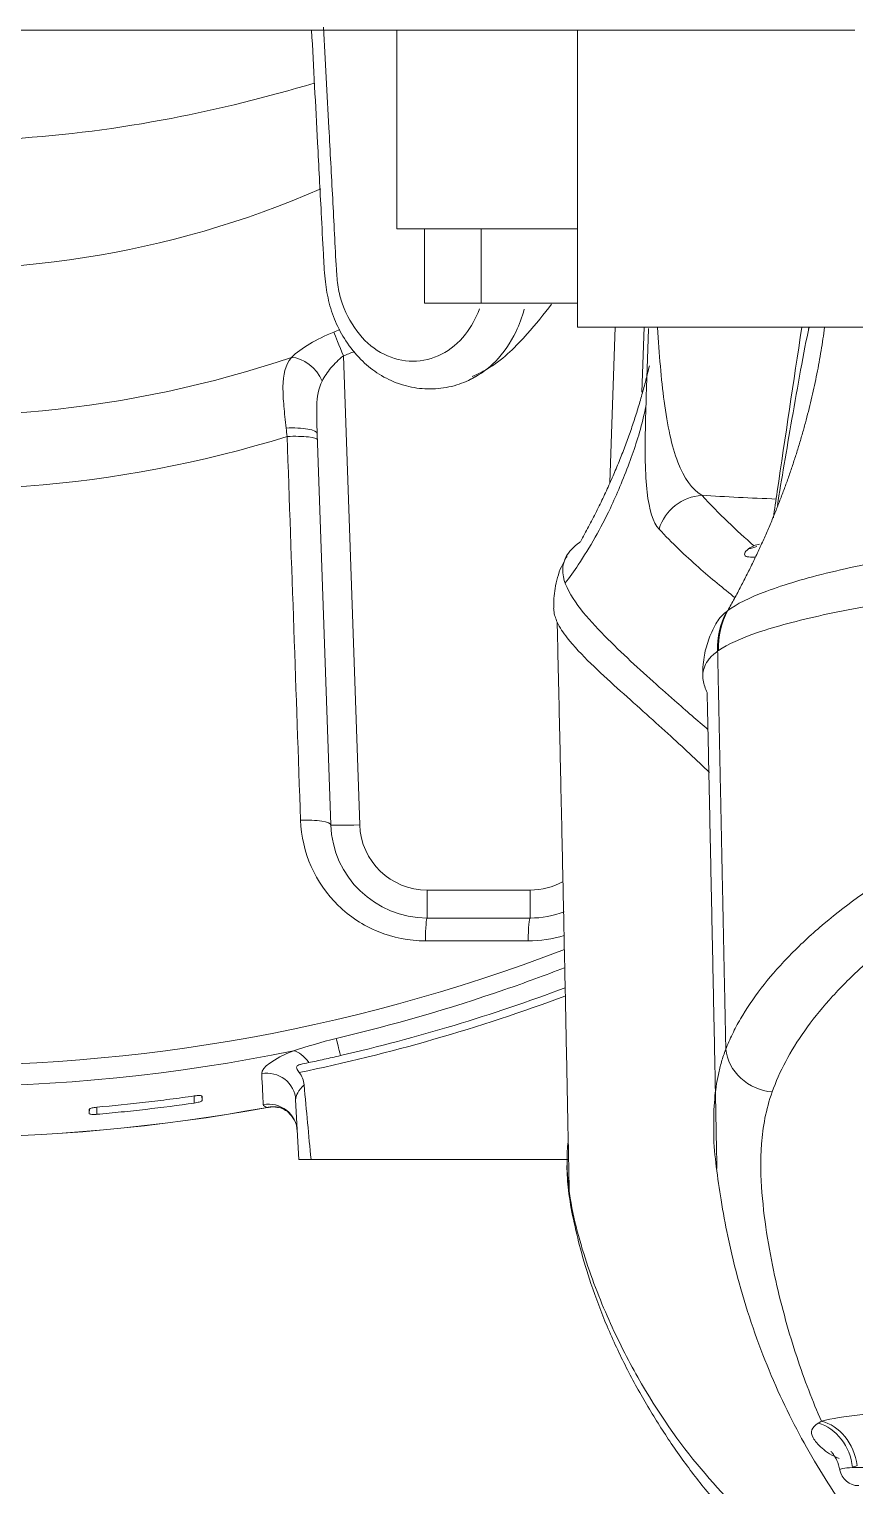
# Model space of a CAD drawing. Header units: millimetres. Extents: x 0 to 594, y 0 to 532.
# Drawn here: x 431.08 to 435.36, y 271.58 to 279.13 of the extents above; entities that cross this region are included whole.
import ezdxf

# ---------------------------------------------------------------- set-up
doc = ezdxf.new("R2010")
doc.units = ezdxf.units.MM
for name, color, linetype, true_color in [('13', 7, 'Continuous', 0xffffff), ('2', 7, 'Continuous', 0xffffff), ('201', 7, 'Continuous', 0xffffff), ('3', 7, 'Continuous', 0xffffff), ('4', 7, 'Continuous', 0xffffff)]:
    doc.layers.add(name, color=color, linetype=linetype, true_color=true_color)

# ---------------------------------------------------------------- blocks, each defined once
blk = doc.blocks.new('_U13')
at = {"layer": '201', "color": 250, "lineweight": 13}
blk.add_arc((430.61169, 282.820884), 53.921515, 175, 359.999943, dxfattribs=at)

msp = doc.modelspace()

# ---------------------------------------------------------------- linework, layer by layer
at = {"layer": '13', "color": 250, "linetype": 'Continuous', "lineweight": 18}
msp.add_circle((430.61169, 282.82088), 80.5978, dxfattribs=at)
at = {"layer": '2', "color": 250, "linetype": 'Continuous', "lineweight": 18}
for p, q in [((432.98669, 279.1209), (432.98669, 278.09088)), ((433.92427, 278.09088), (432.98669, 278.09088)), ((433.13138, 278.09088), (433.13138, 277.70588)), ((433.42378, 278.09088), (433.42378, 277.70588)), ((433.42348, 277.70588), (433.13138, 277.70588)), ((433.74878, 277.70588), (433.42378, 277.70588)), ((433.92422, 277.70588), (433.74878, 277.70588)), ((434.26855, 277.58084), (434.25682, 277.24494)), ((432.64484, 275.00343), (432.57407, 277.02999)), ((433.67885, 274.52088), (433.14454, 274.52088)), ((432.46266, 273.57945), (432.47883, 273.27088)), ((432.54265, 273.27088), (432.47883, 273.27088)), ((432.54265, 273.27088), (433.87506, 273.27088))]:
    msp.add_line(p, q, dxfattribs=at)
at = {"layer": '2', "color": 250, "linetype": 'Continuous', "lineweight": 13}
for p, q in [((434.09057, 276.7771), (434.11864, 277.58087)), ((432.70992, 277.43264), (432.79475, 275.00343)), ((433.14454, 274.66565), (433.67885, 274.66565)), ((433.14454, 274.52088), (433.14454, 274.66565)), ((433.67885, 274.52088), (433.67885, 274.66565)), ((431.39308, 273.53295), (431.39181, 273.50873)), ((431.43216, 273.5044), (431.43217, 273.54118)), ((431.93716, 273.59975), (431.93715, 273.56273)), ((431.97755, 273.57647), (431.97629, 273.60051))]:
    msp.add_line(p, q, dxfattribs=at)
for centre, radius, start, end in [((430.61169, 282.82088), 4.93716, 234.701171, 293.666424), ((430.61169, 282.82088), 5.69736, 235.862683, 288.721899), ((430.61169, 282.82088), 6.07999, 235.666501, 287.286841), ((433.14454, 275.01565), 0.35, 182, 270), ((433.67885, 275.01565), 0.35, 270, 299.082683), ((430.61169, 282.82088), 9.06356, 245.609761, 290.972559), ((430.61169, 282.82088), 9.29, 281.608353, 290.484715), ((430.61169, 282.82088), 9.17397, 258.434461, 281.565539), ((430.61169, 282.82088), 9.43551, 259.594439, 280.405561)]:
    msp.add_arc(centre, radius, start, end, dxfattribs=at)
at = {"layer": '2', "color": 250, "linetype": 'Continuous', "lineweight": 18}
for centre, radius, start, end in [((433.14454, 275.02088), 0.5, 182, 270), ((433.67885, 275.02088), 0.5, 270, 290.637367), ((430.61169, 282.82088), 9.43645, 259.594439, 280.405561)]:
    msp.add_arc(centre, radius, start, end, dxfattribs=at)
at = {"layer": '2', "color": 250, "linetype": 'Continuous', "lineweight": 13}
for centre, major_axis, ratio, start_param, end_param in [((432.70992, 277.4274), (-0.05515, 0.13949), 0.012839, 4.7448495, 5.8782888), ((430.61169, 282.7407), (0, 5.70781), 0.999888, 3.518071, 3.5288919), ((432.48465, 277.29441), (-0.10102, 0.11088), 0.682845, 4.2123549, 5.7137448), ((432.42416, 277.02476), (-0.14991, -0.00523), 0.231977, 3.1415927, 4.776046), ((432.42525, 276.99349), (0.14991, 0.00523), 0.148556, 0, 1.6113777), ((432.49493, 274.9982), (0.14991, 0.00523), 0.198351, 0, 1.6112584), ((432.79475, 275.00867), (-0.14991, -0.00523), 0.034878, 0, 1.5695784), ((433.14454, 274.37088), (0, 0.15), 0.065105, 0, 1.3569162), ((433.67885, 274.37088), (0, 0.15), 0.078826, 0, 1.3569505), ((432.47997, 273.69144), (0.05647, -0.13897), 0.555824, 1.9508599, 2.8183351), ((432.70181, 273.77207), (0.03482, -0.1459), 0.012163, 1.8204271, 2.6045538), ((432.31286, 273.5716), (0.14979, 0.00785), 0.972515, 0, 1.6968064), ((432.32139, 273.40896), (0.14979, 0.00785), 0.98869, 0, 1.6967043)]:
    msp.add_ellipse(centre, major_axis=major_axis, ratio=ratio, start_param=start_param, end_param=end_param, dxfattribs=at)
at = {"layer": '2', "color": 250, "linetype": 'Continuous', "lineweight": 18}
msp.add_ellipse((432.56169, 276.46663), major_axis=(0.25034, -4.77681), ratio=0.052264, start_param=5.3384927, end_param=5.4425253, dxfattribs=at)
for points, knots in [([(432.54519, 279.12086), (432.5556, 278.92599), (432.57242, 278.6101), (432.59258, 278.22317), (432.60502, 277.9882), (432.61282, 277.83655), (432.63056, 277.71822), (432.66624, 277.60904), (432.72248, 277.50512), (432.79483, 277.41453), (432.88393, 277.34085), (432.9826, 277.29001), (433.09076, 277.26202), (433.20203, 277.25922), (433.30909, 277.28141), (433.3737, 277.31225), (433.40358, 277.33062)], [0, 0, 0, 0, 0.2353934, 0.3815777, 0.4673419, 0.519259, 0.5646542, 0.6113816, 0.6580418, 0.7103403, 0.7568604, 0.8060289, 0.8551383, 0.9048445, 0.9546131, 1, 1, 1, 1]), ([(433.37805, 277.32527), (433.40967, 277.33941), (433.5218, 277.3966), (433.65617, 277.53456), (433.7502, 277.64937), (433.78891, 277.70103)], [0, 0, 0, 0, 0.1694522, 0.62991, 1, 1, 1, 1]), ([(432.48103, 273.7209), (432.47832, 273.72432), (432.47574, 273.72793), (432.47179, 273.73446), (432.47025, 273.73746), (432.46837, 273.74268), (432.46785, 273.745), (432.46775, 273.74922), (432.46817, 273.75117), (432.47003, 273.75483), (432.47164, 273.75649), (432.47661, 273.75994), (432.4805, 273.76138), (432.48555, 273.76265), (432.48646, 273.76286), (432.48738, 273.76305)], [0, 0, 0, 0, 0.1814984, 0.1814984, 0.3304815, 0.3304815, 0.453373, 0.453373, 0.5766274, 0.5766274, 0.723059, 0.723059, 0.9512996, 0.9512996, 1, 1, 1, 1]), ([(432.69493, 273.80852), (432.66616, 273.80187), (432.63806, 273.79552), (432.58293, 273.78332), (432.5558, 273.77745), (432.53075, 273.77214)], [0, 0, 0, 0, 0.5, 0.5, 1, 1, 1, 1]), ([(431.97756, 273.59719), (431.97756, 273.59812), (431.97675, 273.59895), (431.97373, 273.6003), (431.97148, 273.60083), (431.96579, 273.60149), (431.96226, 273.60163), (431.95473, 273.6015), (431.95069, 273.60127), (431.94347, 273.6006), (431.94029, 273.60022), (431.93715, 273.59977)], [0, 0, 0, 0, 0.2170037, 0.2170037, 0.4339668, 0.4339668, 0.6491219, 0.6491219, 0.8509132, 0.8509132, 1, 1, 1, 1]), ([(431.43217, 273.54119), (431.42764, 273.54079), (431.42306, 273.54022), (431.41459, 273.53885), (431.41057, 273.53804), (431.40348, 273.53626), (431.40036, 273.53526), (431.39558, 273.53325), (431.39381, 273.53221), (431.39214, 273.53056), (431.39179, 273.52991), (431.3918, 273.52929)], [0, 0, 0, 0, 0.2124718, 0.2124718, 0.4244698, 0.4244698, 0.6426959, 0.6426959, 0.8586913, 0.8586913, 1, 1, 1, 1]), ([(431.3918, 273.52929), (431.3918, 273.52753), (431.3918, 273.52578), (431.3918, 273.52231), (431.3918, 273.52058), (431.3918, 273.51544), (431.3918, 273.51206), (431.39181, 273.50873)], [0, 0, 0, 0, 0.2502978, 0.2502978, 0.5005956, 0.5005956, 1, 1, 1, 1]), ([(431.43216, 273.5044), (431.47439, 273.50812), (431.5166, 273.51213), (431.60095, 273.52071), (431.6431, 273.52529), (431.76933, 273.53987), (431.85332, 273.55074), (431.93715, 273.56274)], [0, 0, 0, 0, 0.2501481, 0.2501481, 0.5002961, 0.5002961, 1, 1, 1, 1]), ([(431.93715, 273.59977), (431.89519, 273.59374), (431.85318, 273.58799), (431.7691, 273.57707), (431.72701, 273.5719), (431.60078, 273.55726), (431.51652, 273.54865), (431.43217, 273.54119)], [0, 0, 0, 0, 0.2501477, 0.2501477, 0.5002954, 0.5002954, 1, 1, 1, 1]), ([(431.93715, 273.56274), (431.94174, 273.56339), (431.94637, 273.56422), (431.95493, 273.56604), (431.95898, 273.56707), (431.96611, 273.56921), (431.96924, 273.57037), (431.974, 273.5726), (431.97573, 273.57371), (431.97725, 273.57534), (431.97755, 273.57592), (431.97755, 273.57647)], [0, 0, 0, 0, 0.2154951, 0.2154951, 0.4305061, 0.4305061, 0.6518073, 0.6518073, 0.8704105, 0.8704105, 1, 1, 1, 1]), ([(431.97755, 273.57647), (431.97755, 273.57815), (431.97755, 273.57985), (431.97755, 273.58326), (431.97755, 273.58498), (431.97755, 273.59015), (431.97756, 273.59365), (431.97756, 273.59719)], [0, 0, 0, 0, 0.2503695, 0.2503695, 0.5007391, 0.5007391, 1, 1, 1, 1]), ([(432.3738, 273.54108), (432.37267, 273.54112), (432.37842, 273.54053), (432.39699, 273.53396), (432.42826, 273.51429), (432.45751, 273.47611), (432.47249, 273.43815), (432.47049, 273.41827), (432.47023, 273.41628)], [0, 0, 0, 0, 0.1560092, 0.3085222, 0.4939866, 0.7251404, 0.9725926, 1, 1, 1, 1]), ([(431.39181, 273.50873), (431.39181, 273.50784), (431.39263, 273.50701), (431.39569, 273.5056), (431.39798, 273.505), (431.40374, 273.50411), (431.40733, 273.50382), (431.41498, 273.5036), (431.41911, 273.50364), (431.42623, 273.50395), (431.42921, 273.50414), (431.43216, 273.5044)], [0, 0, 0, 0, 0.2189036, 0.2189036, 0.4377283, 0.4377283, 0.6554535, 0.6554535, 0.8606516, 0.8606516, 1, 1, 1, 1])]:
    msp.add_open_spline(points, degree=3, knots=knots, dxfattribs=at)
at = {"layer": '2', "color": 250, "linetype": 'Continuous', "lineweight": 13}
for points, knots in [([(432.60715, 279.136), (432.6164, 278.96197), (432.62565, 278.78793), (432.64146, 278.49172), (432.64805, 278.36955), (432.66096, 278.12519), (432.66651, 278.00293), (432.67566, 277.85032), (432.67756, 277.8198), (432.6877, 277.75939), (432.69575, 277.72905), (432.72661, 277.64224), (432.75645, 277.58907), (432.86582, 277.45634), (432.96893, 277.40478), (433.12091, 277.40469), (433.17176, 277.41747), (433.26494, 277.46501), (433.30731, 277.50001), (433.37264, 277.58298), (433.39731, 277.62751), (433.41534, 277.67619)], [0, 0, 0, 0, 0.207797, 0.207797, 0.3536708, 0.3536708, 0.4995446, 0.4995446, 0.536013, 0.536013, 0.5724815, 0.5724815, 0.6454184, 0.6454184, 0.7912921, 0.7912921, 0.864229, 0.864229, 0.9371659, 0.9371659, 1, 1, 1, 1]), ([(432.55914, 278.84586), (432.31506, 278.77349), (432.06799, 278.71139), (431.54529, 278.61093), (431.27016, 278.57517), (430.99341, 278.55805)], [0, 0, 0, 0, 0.4799114, 0.4799114, 1, 1, 1, 1]), ([(433.6479, 277.67464), (433.63699, 277.6341), (433.62246, 277.59501), (433.57692, 277.50023), (433.54043, 277.44726), (433.46256, 277.36797), (433.422, 277.33808), (433.37889, 277.31573)], [0, 0, 0, 0, 0.2533503, 0.2533503, 0.6590183, 0.6590183, 1, 1, 1, 1]), ([(432.41341, 277.05913), (432.4089, 277.09845), (432.4047, 277.13588), (432.39848, 277.20732), (432.39651, 277.24156), (432.39797, 277.33453), (432.40866, 277.38534), (432.4404, 277.42499)], [0, 0, 0, 0, 0.25, 0.25, 0.5, 0.5, 1, 1, 1, 1]), ([(432.70992, 277.43264), (432.68534, 277.41384), (432.664, 277.39237), (432.62716, 277.34791), (432.61175, 277.32486), (432.59953, 277.30178)], [0, 0, 0, 0, 0.5, 0.5, 1, 1, 1, 1]), ([(432.59953, 277.30178), (432.57969, 277.26428), (432.57417, 277.22043), (432.5705, 277.1279), (432.57235, 277.07931), (432.57407, 277.02999)], [0, 0, 0, 0, 0.5, 0.5, 1, 1, 1, 1]), ([(433.13499, 274.40272), (433.05029, 274.40272), (432.96749, 274.41922), (432.81295, 274.48232), (432.74236, 274.52878), (432.56517, 274.70127), (432.49363, 274.8615), (432.48783, 275.0277)], [0, 0, 0, 0, 0.25, 0.25, 0.5, 0.5, 1, 1, 1, 1]), ([(433.66729, 274.40272), (433.5676, 274.40272), (433.46788, 274.40272), (433.29044, 274.40272), (433.21272, 274.40272), (433.13499, 274.40272)], [0, 0, 0, 0, 0.5621322, 0.5621322, 1, 1, 1, 1]), ([(432.6728, 273.89765), (432.96825, 273.96704), (433.26018, 274.05143), (433.65079, 274.18622), (433.7543, 274.22409), (433.85708, 274.26389)], [0, 0, 0, 0, 0.733121, 0.733121, 1, 1, 1, 1])]:
    msp.add_open_spline(points, degree=3, knots=knots, dxfattribs=at)
for points in [[(432.4404, 277.42499), (432.4915, 277.47237), (432.57018, 277.5204), (432.65993, 277.5559)], [(432.65993, 277.5559), (432.67061, 277.56012), (432.68127, 277.56438), (432.69193, 277.56867)], [(432.41839, 277.01553), (432.41673, 277.03017), (432.41506, 277.04473), (432.41341, 277.05913)], [(432.48783, 275.0277), (432.46479, 275.68725), (432.44164, 276.35007), (432.41839, 277.01553)], [(433.85448, 274.43039), (433.79411, 274.41219), (433.73081, 274.40272), (433.66729, 274.40272)], [(432.28646, 273.71514), (432.28481, 273.74654), (432.34699, 273.79092), (432.45097, 273.83318)], [(432.45097, 273.83318), (432.52204, 273.85487), (432.59632, 273.87969), (432.6728, 273.89765)], [(432.29488, 273.5549), (432.29268, 273.59673), (432.28987, 273.65019), (432.28646, 273.71514)], [(432.50609, 273.65685), (432.4772, 273.62904), (432.46147, 273.60203), (432.46266, 273.57945)], [(432.31588, 273.54055), (432.30219, 273.54369), (432.29521, 273.54848), (432.29488, 273.5549)], [(432.31588, 273.54055), (432.33594, 273.54371), (432.35594, 273.54337), (432.3755, 273.54085)]]:
    msp.add_open_spline(points, degree=3, dxfattribs=at)
at = {"layer": '2', "color": 250, "linetype": 'Continuous', "lineweight": 18}
for points, degree in [([(433.37889, 277.31573), (433.37143, 277.31186), (433.36389, 277.30822), (433.35629, 277.3048)], 3), ([(433.86029, 274.1601), (433.48022, 274.01753), (433.09097, 273.90007), (432.69493, 273.80852)], 3), ([(432.53075, 273.77214), (432.51573, 273.76896), (432.50124, 273.76592), (432.48738, 273.76305)], 3), ([(432.48103, 273.7209), (432.49551, 273.70262), (432.50398, 273.68021), (432.50609, 273.65685)], 3), ([(432.31621, 273.53935), (432.34456, 273.54668), (432.37448, 273.53938)], 2)]:
    msp.add_open_spline(points, degree=degree, dxfattribs=at)
at = {"layer": '3', "color": 250, "linetype": 'Continuous', "lineweight": 13}
for p, q in [((434.6553, 275.90718), (434.6502, 275.90352)), ((435.3495, 271.67565), (435.97467, 271.67565))]:
    msp.add_line(p, q, dxfattribs=at)
at = {"layer": '3', "color": 250, "linetype": 'Continuous', "lineweight": 18}
msp.add_arc((435.38159, 271.68088), 0.1, 190.87626, 270, dxfattribs=at)
at = {"layer": '3', "color": 250, "linetype": 'Continuous', "lineweight": 13}
for centre, major_axis, ratio, start_param, end_param in [((434.58324, 276.46302), (-0.18316, -0.17015), 0.988984, 4.0289244, 5.2315433), ((434.75083, 276.67463), (0.10166, -0.2284), 0.850773, 6.0750406, 6.2851383), ((435.13919, 271.66257), (-0.05523, 0.24382), 0.839664, 4.5771865, 5.864963), ((435.17716, 271.67185), (0.06406, -0.24165), 0.78098, 1.4196969, 2.7590639)]:
    msp.add_ellipse(centre, major_axis=major_axis, ratio=ratio, start_param=start_param, end_param=end_param, dxfattribs=at)
at = {"layer": '3', "color": 250, "linetype": 'Continuous', "lineweight": 18}
for points, knots in [([(434.2782, 277.16546), (434.28191, 277.28578), (434.28753, 277.41886), (434.29153, 277.56483), (434.29166, 277.56995), (434.2918, 277.57507)], [0, 0, 0, 0, 0.9650036, 0.9650036, 1, 1, 1, 1]), ([(435.0867, 277.58104), (435.04273, 277.29822), (434.99433, 276.96861), (434.94571, 276.6391), (434.939, 276.59345)], [0, 0, 0, 0, 0.8614877, 1, 1, 1, 1]), ([(435.12496, 277.58088), (435.10979, 277.51947), (435.09528, 277.4415), (435.06555, 277.27702), (435.05043, 277.19033), (435.00751, 276.94498), (434.98064, 276.79143), (434.96012, 276.65776)], [0, 0, 0, 0, 0.2573375, 0.2573375, 0.5146751, 0.5146751, 1, 1, 1, 1]), ([(434.2777, 277.16885), (434.27418, 277.15186), (434.25088, 277.04481), (434.18836, 276.86161), (434.10273, 276.65528), (434.01284, 276.48491), (433.93363, 276.35662), (433.88271, 276.28552), (433.86052, 276.25694)], [0, 0, 0, 0, 0.0374017, 0.239318, 0.4705255, 0.6465492, 0.8443988, 1, 1, 1, 1]), ([(433.93895, 276.47051), (433.93894, 276.47051), (433.93893, 276.4705), (433.93736, 276.46938), (433.93581, 276.46825), (433.93429, 276.46712)], [0, 0, 0, 0, 0.0000427, 0.0000427, 1, 1, 1, 1]), ([(433.86992, 276.39458), (433.85861, 276.37738), (433.82972, 276.32609), (433.80427, 276.2294), (433.79912, 276.15994), (433.80052, 276.12648)], [0, 0, 0, 0, 0.2145367, 0.6233057, 1, 1, 1, 1]), ([(433.81868, 276.05359), (433.80957, 276.07325), (433.80328, 276.09313), (433.80051, 276.11721), (433.80022, 276.12121), (433.8001, 276.12523)], [0, 0, 0, 0, 0.8342328, 0.8342328, 1, 1, 1, 1]), ([(434.64147, 276.04549), (434.62555, 276.01667), (434.59856, 275.95798), (434.57626, 275.8671), (434.57217, 275.80387), (434.57368, 275.77012)], [0, 0, 0, 0, 0.3051954, 0.6272089, 1, 1, 1, 1]), ([(434.93279, 273.62029), (434.87305, 273.62546), (434.81402, 273.65124), (434.72627, 273.73185), (434.69824, 273.78552), (434.69259, 273.84101)], [0, 0, 0, 0, 0.5, 0.5, 1, 1, 1, 1]), ([(434.63025, 273.44302), (434.62989, 273.42924), (434.62888, 273.35531), (434.64358, 273.22489), (434.66791, 273.05145), (434.70621, 272.84783), (434.7608, 272.62458), (434.83322, 272.39246), (434.91722, 272.17239), (435.01075, 271.96599), (435.11315, 271.77146), (435.22253, 271.59073), (435.33541, 271.42538), (435.44562, 271.27869), (435.54915, 271.14855), (435.64503, 271.03286), (435.72828, 270.93479), (435.79304, 270.85759), (435.83707, 270.80156), (435.86267, 270.76583), (435.87076, 270.75209), (435.87161, 270.75078), (435.87161, 270.75082)], [0, 0, 0, 0, 0.0060208, 0.0326835, 0.0625535, 0.0969413, 0.1447495, 0.194266, 0.2458557, 0.2994729, 0.3550377, 0.4146522, 0.4759729, 0.5393702, 0.6039783, 0.6721355, 0.7422658, 0.8107865, 0.8773651, 0.9359528, 0.9855839, 1, 1, 1, 1]), ([(433.86858, 273.23937), (433.86974, 273.19531), (433.87572, 273.09839), (433.9028, 272.95229), (433.94109, 272.7952), (433.99804, 272.6067), (434.07699, 272.40015), (434.17717, 272.1865), (434.29003, 271.98369), (434.41159, 271.79262), (434.54434, 271.61028), (434.68657, 271.44089), (434.83596, 271.28653), (434.98921, 271.14896), (435.14337, 271.02802), (435.29416, 270.92352), (435.43514, 270.83439), (435.57514, 270.75202), (435.70749, 270.68181), (435.8076, 270.63402), (435.85801, 270.61449), (435.87319, 270.60906)], [0, 0, 0, 0, 0.0183548, 0.041812, 0.0684833, 0.1009182, 0.1444074, 0.1899666, 0.2380053, 0.2882867, 0.3418288, 0.3989877, 0.458294, 0.5200918, 0.5846354, 0.6519523, 0.7214494, 0.7942047, 0.877884, 0.9613519, 1, 1, 1, 1]), ([(435.23729, 271.75866), (435.23732, 271.75864), (435.23913, 271.75703), (435.24962, 271.74543), (435.2703, 271.71182), (435.27885, 271.68074), (435.28283, 271.66172)], [0, 0, 0, 0, 0.1754368, 0.439082, 0.7071579, 1, 1, 1, 1])]:
    msp.add_open_spline(points, degree=3, knots=knots, dxfattribs=at)
at = {"layer": '3', "color": 250, "linetype": 'Continuous', "lineweight": 13}
for points, knots in [([(434.33808, 277.57954), (434.34729, 277.44129), (434.3576, 277.31202), (434.38927, 277.07273), (434.41196, 276.96523), (434.47558, 276.80004), (434.51647, 276.74112), (434.56842, 276.71092)], [0, 0, 0, 0, 0.3129884, 0.3129884, 0.6564942, 0.6564942, 1, 1, 1, 1]), ([(434.34626, 276.53588), (434.31502, 276.56942), (434.29527, 276.6347), (434.27401, 276.81911), (434.27268, 276.93983), (434.27652, 277.10843), (434.27731, 277.13658), (434.2782, 277.16546)], [0, 0, 0, 0, 0.4558792, 0.4558792, 0.9117583, 0.9117583, 1, 1, 1, 1]), ([(434.70256, 276.11325), (434.74725, 276.14695), (434.81519, 276.18091), (434.99526, 276.24813), (435.1059, 276.28093), (435.30178, 276.32852), (435.37209, 276.34417), (435.52305, 276.37483), (435.6039, 276.38987), (435.8569, 276.4331), (436.04101, 276.4597), (436.44001, 276.50791), (436.65669, 276.5296), (437.10447, 276.56574), (437.33721, 276.58036), (437.69991, 276.59684), (437.82352, 276.60144), (438.07027, 276.60853), (438.19397, 276.61106), (438.56602, 276.61571), (438.81533, 276.61486), (439.3165, 276.60502), (439.56252, 276.59612), (440.04267, 276.57072), (440.2717, 276.5545), (440.59945, 276.5254), (440.70605, 276.5149), (440.91385, 276.49234), (441.01548, 276.48021), (441.30631, 276.44222), (441.4831, 276.41467), (441.80325, 276.35578), (441.94776, 276.32403), (442.19174, 276.25951), (442.29245, 276.22657), (442.41191, 276.17661), (442.44645, 276.15981), (442.48857, 276.13533), (442.50049, 276.12773), (442.51126, 276.12014)], [0, 0, 0, 0, 0.0679139, 0.0679139, 0.1358278, 0.1358278, 0.1697847, 0.1697847, 0.2037416, 0.2037416, 0.2716555, 0.2716555, 0.3395694, 0.3395694, 0.4074833, 0.4074833, 0.4414402, 0.4414402, 0.4753971, 0.4753971, 0.543311, 0.543311, 0.6112249, 0.6112249, 0.6791388, 0.6791388, 0.7130957, 0.7130957, 0.7470527, 0.7470527, 0.8149665, 0.8149665, 0.8828804, 0.8828804, 0.9507943, 0.9507943, 0.9847512, 0.9847512, 1, 1, 1, 1]), ([(434.74079, 276.17995), (434.67973, 276.22804), (434.61617, 276.28059), (434.48288, 276.39844), (434.41296, 276.46425), (434.34626, 276.53588)], [0, 0, 0, 0, 0.4861922, 0.4861922, 1, 1, 1, 1]), ([(433.86531, 276.39348), (433.84938, 276.36471), (433.84544, 276.33642), (433.85228, 276.25709), (433.87918, 276.2071), (433.94672, 276.10968), (433.98829, 276.06243), (434.07491, 275.97087), (434.12036, 275.92669), (434.25555, 275.79879), (434.3444, 275.72018), (434.48792, 275.59407), (434.54593, 275.54376), (434.60013, 275.49707)], [0, 0, 0, 0, 0.0771537, 0.0771537, 0.2191519, 0.2191519, 0.36115, 0.36115, 0.5031482, 0.5031482, 0.7871445, 0.7871445, 1, 1, 1, 1]), ([(434.84452, 276.39114), (434.84032, 276.39095), (434.8364, 276.39079), (434.81572, 276.39027), (434.80442, 276.39122), (434.78439, 276.40097), (434.78783, 276.41733), (434.81014, 276.43329)], [0, 0, 0, 0, 0.0669717, 0.0669717, 0.3779811, 0.3779811, 1, 1, 1, 1]), ([(442.63015, 275.79569), (442.64174, 275.8258), (442.62948, 275.85629), (442.57607, 275.90268), (442.55222, 275.91833), (442.49325, 275.94943), (442.45826, 275.96486), (442.33728, 276.01078), (442.23538, 276.04086), (441.9886, 276.09984), (441.84238, 276.12885), (441.51842, 276.18285), (441.33955, 276.20809), (441.04531, 276.243), (440.94246, 276.25419), (440.73213, 276.27504), (440.62424, 276.28474), (440.29255, 276.31173), (440.0608, 276.32682), (439.57508, 276.35051), (439.3261, 276.35883), (438.81912, 276.36783), (438.56682, 276.36841), (438.19034, 276.36381), (438.06516, 276.36135), (437.81545, 276.35461), (437.69036, 276.3503), (437.32331, 276.33488), (437.08775, 276.32132), (436.63451, 276.28818), (436.4152, 276.26836), (436.01142, 276.22446), (435.82508, 276.2003), (435.56902, 276.16103), (435.4872, 276.14735), (435.33441, 276.11949), (435.26325, 276.10528), (435.06491, 276.06184), (434.95282, 276.03187), (434.77012, 275.97005), (434.70103, 275.93865), (434.65529, 275.90718)], [0, 0, 0, 0, 0.0625, 0.0625, 0.09375, 0.09375, 0.125, 0.125, 0.1875, 0.1875, 0.25, 0.25, 0.3125, 0.3125, 0.34375, 0.34375, 0.375, 0.375, 0.4375, 0.4375, 0.5, 0.5, 0.5625, 0.5625, 0.59375, 0.59375, 0.625, 0.625, 0.6875, 0.6875, 0.75, 0.75, 0.8125, 0.8125, 0.84375, 0.84375, 0.875, 0.875, 0.9375, 0.9375, 1, 1, 1, 1]), ([(434.60775, 275.27542), (434.54237, 275.33805), (434.47051, 275.40523), (434.31049, 275.55086), (434.22116, 275.62987), (434.08371, 275.75382), (434.03734, 275.79625), (433.94832, 275.88289), (433.90539, 275.92735), (433.84956, 275.99927), (433.83138, 276.02621), (433.81868, 276.05359)], [0, 0, 0, 0, 0.2934951, 0.2934951, 0.6018688, 0.6018688, 0.7560557, 0.7560557, 0.9102426, 0.9102426, 1, 1, 1, 1]), ([(434.6502, 275.90352), (434.64142, 275.89668), (434.63285, 275.89013), (434.61842, 275.87691), (434.61215, 275.87036), (434.59582, 275.85085), (434.58823, 275.83806), (434.57261, 275.80034), (434.5717, 275.77596), (434.57893, 275.73081), (434.58611, 275.7098), (434.59551, 275.68936)], [0, 0, 0, 0, 0.0856494, 0.0856494, 0.1712989, 0.1712989, 0.3425978, 0.3425978, 0.6851956, 0.6851956, 1, 1, 1, 1]), ([(434.69259, 273.84105), (434.70256, 273.86696), (434.71406, 273.89347), (434.73942, 273.946), (434.75339, 273.9723), (434.79915, 274.05133), (434.83476, 274.10415), (434.91603, 274.20992), (434.96171, 274.26281), (435.0634, 274.36854), (435.11965, 274.42156), (435.30166, 274.5778), (435.44103, 274.67888), (435.75721, 274.87298), (435.93558, 274.96655), (436.32143, 275.13663), (436.52961, 275.21388), (436.98014, 275.349), (437.21675, 275.40511), (437.7098, 275.49063), (437.96968, 275.52021), (438.48832, 275.5475), (438.74911, 275.54596), (439.01144, 275.52864)], [0, 0, 0, 0, 0.03125, 0.03125, 0.0625, 0.0625, 0.125, 0.125, 0.1875, 0.1875, 0.25, 0.25, 0.375, 0.375, 0.5, 0.5, 0.625, 0.625, 0.75, 0.75, 0.875, 0.875, 1, 1, 1, 1]), ([(438.98607, 275.32588), (438.73715, 275.3436), (438.48978, 275.34502), (437.99799, 275.3166), (437.75172, 275.28594), (437.28605, 275.19788), (437.06283, 275.14022), (436.63986, 275.00226), (436.44502, 274.92363), (436.08465, 274.75109), (435.91865, 274.6565), (435.62495, 274.46085), (435.49577, 274.35912), (435.3273, 274.20214), (435.2753, 274.14897), (435.18133, 274.04294), (435.13913, 273.9899), (435.02653, 273.83093), (434.97006, 273.72519), (434.93279, 273.62029)], [0, 0, 0, 0, 0.125, 0.125, 0.25, 0.25, 0.375, 0.375, 0.5, 0.5, 0.625, 0.625, 0.75, 0.75, 0.8125, 0.8125, 0.875, 0.875, 1, 1, 1, 1]), ([(434.63038, 273.43556), (434.62938, 273.48422), (434.63055, 273.5336), (434.63862, 273.62577), (434.64459, 273.66842), (434.65846, 273.73279), (434.66392, 273.75433), (434.67354, 273.78674), (434.67699, 273.79757), (434.6844, 273.81926), (434.68841, 273.82966), (434.69259, 273.841)], [0, 0, 0, 0, 0.371836, 0.371836, 0.685918, 0.685918, 0.842959, 0.842959, 0.9214795, 0.9214795, 1, 1, 1, 1]), ([(434.93279, 273.62029), (434.89984, 273.52778), (434.88458, 273.43808), (434.87147, 273.26432), (434.87376, 273.18025), (434.89249, 272.93624), (434.92005, 272.78452), (434.98327, 272.50174), (435.02007, 272.37054), (435.09997, 272.12795), (435.14307, 272.01687), (435.18817, 271.91471)], [0, 0, 0, 0, 0.125, 0.125, 0.25, 0.25, 0.5, 0.5, 0.75, 0.75, 1, 1, 1, 1]), ([(433.87372, 273.3554), (433.86741, 273.2924), (433.86857, 273.23031), (433.88576, 273.0342), (433.9179, 272.90527), (433.99359, 272.66237), (434.03813, 272.54823), (434.13342, 272.33419), (434.18407, 272.23471), (434.34134, 271.95745), (434.4528, 271.80098), (434.67538, 271.53451), (434.78653, 271.42426), (434.99943, 271.23837), (435.10122, 271.16256), (435.28995, 271.03416), (435.37694, 270.98144), (435.6101, 270.84902), (435.72867, 270.79307), (435.83078, 270.76259), (435.85215, 270.76193), (435.85919, 270.77353), (435.85933, 270.77378), (435.85946, 270.77403)], [0, 0, 0, 0, 0.0256692, 0.0256692, 0.0828381, 0.0828381, 0.1400071, 0.1400071, 0.197176, 0.197176, 0.3115139, 0.3115139, 0.4258519, 0.4258519, 0.5401898, 0.5401898, 0.6545277, 0.6545277, 0.8832035, 0.8832035, 0.9975414, 0.9975414, 1, 1, 1, 1]), ([(435.18817, 271.91471), (435.24246, 271.92902), (435.31075, 271.94047), (435.42599, 271.95181), (435.46725, 271.95467), (435.55159, 271.95821), (435.59476, 271.95892), (435.72727, 271.9578), (435.81668, 271.95268), (435.98812, 271.93404), (436.06656, 271.92099), (436.13588, 271.90471)], [0, 0, 0, 0, 0.25, 0.25, 0.375, 0.375, 0.5, 0.5, 0.75, 0.75, 1, 1, 1, 1]), ([(435.28081, 271.72134), (435.24367, 271.73555), (435.21382, 271.75543), (435.16927, 271.79412), (435.15444, 271.81272), (435.13717, 271.84464), (435.13477, 271.85782), (435.1428, 271.88143), (435.15314, 271.89159), (435.17187, 271.90421)], [0, 0, 0, 0, 0.25, 0.25, 0.5, 0.5, 0.75, 0.75, 1, 1, 1, 1])]:
    msp.add_open_spline(points, degree=3, knots=knots, dxfattribs=at)
at = {"layer": '3', "color": 250, "linetype": 'Continuous', "lineweight": 18}
for points, weights in [([(435.20492, 277.58088), (435.13784, 277.0796), (434.97068, 276.5908), (434.70258, 276.11328)], [1.00482752834, 1.00424376044, 1.00279202889, 1.00047233369]), ([(434.29626, 277.38092), (434.22482, 277.07183), (434.10583, 276.7685), (433.93893, 276.47049)], [1.00427831882, 1.00353321787, 1.00229458606, 1.0005624234]), ([(434.6502, 275.90352), (434.66434, 275.21534), (434.67847, 274.52785), (434.69259, 273.84105)], [1.00008355842, 1.00058482491, 1.0010860914, 1.0015873579])]:
    msp.add_rational_spline(points, weights, degree=3, dxfattribs=at)
for points, degree in [([(435.12375, 277.58083), (435.12105, 277.56862)], 1), ([(433.93429, 276.46712), (433.90058, 276.44219), (433.87871, 276.41766), (433.86531, 276.39348)], 3), ([(434.6976, 276.10945), (434.66353, 276.04727), (434.64695, 275.97524), (434.6502, 275.90352)], 3), ([(433.81834, 276.05432), (433.85252, 274.57769), (433.88065, 273.10776)], 2), ([(434.59588, 275.68927), (434.62222, 274.45485), (434.64644, 273.22383)], 2), ([(434.69259, 273.84101), (434.69259, 273.84102), (434.69259, 273.84103), (434.69259, 273.84105)], 3)]:
    msp.add_open_spline(points, degree=degree, dxfattribs=at)
at = {"layer": '3', "color": 250, "linetype": 'Continuous', "lineweight": 13}
for points in [[(434.56842, 276.71092), (434.65637, 276.61442), (434.74932, 276.52763), (434.83747, 276.4497)], [(434.95571, 276.69145), (434.82108, 276.6966), (434.69161, 276.70306), (434.56842, 276.71092)], [(434.81014, 276.43329), (434.81923, 276.43979), (434.82834, 276.44524), (434.83747, 276.4497)], [(434.83747, 276.4497), (434.84762, 276.45231), (434.85778, 276.45492), (434.86793, 276.45753)], [(434.64054, 276.04537), (434.65226, 276.06648), (434.67019, 276.08784), (434.6976, 276.10945)], [(434.65529, 275.90718), (434.65201, 275.97895), (434.66854, 276.05103), (434.70256, 276.11325)], [(434.6976, 276.10945), (434.69923, 276.11073), (434.7009, 276.11202), (434.7026, 276.11331)], [(435.17187, 271.90421), (435.17674, 271.90749), (435.18216, 271.91095), (435.18817, 271.91471)], [(435.3495, 271.67565), (435.30555, 271.67118), (435.28205, 271.66961), (435.28321, 271.66272)], [(435.37338, 271.68493), (435.36495, 271.68138), (435.35695, 271.67833), (435.3495, 271.67565)]]:
    msp.add_open_spline(points, degree=3, dxfattribs=at)
at = {"layer": '4', "color": 250, "linetype": 'Continuous', "lineweight": 18}
for p, q in [((435.36169, 279.12088), (426.82669, 279.12088)), ((433.92419, 279.12087), (433.92419, 277.58088)), ((433.92419, 277.58088), (443.29919, 277.58088))]:
    msp.add_line(p, q, dxfattribs=at)

# ---------------------------------------------------------------- block references
at = {"layer": '201', "color": 250, "linetype": 'Continuous', "lineweight": 18}
msp.add_blockref('_U13', (0, 0), dxfattribs=at)

doc.saveas('drawing.dxf')
